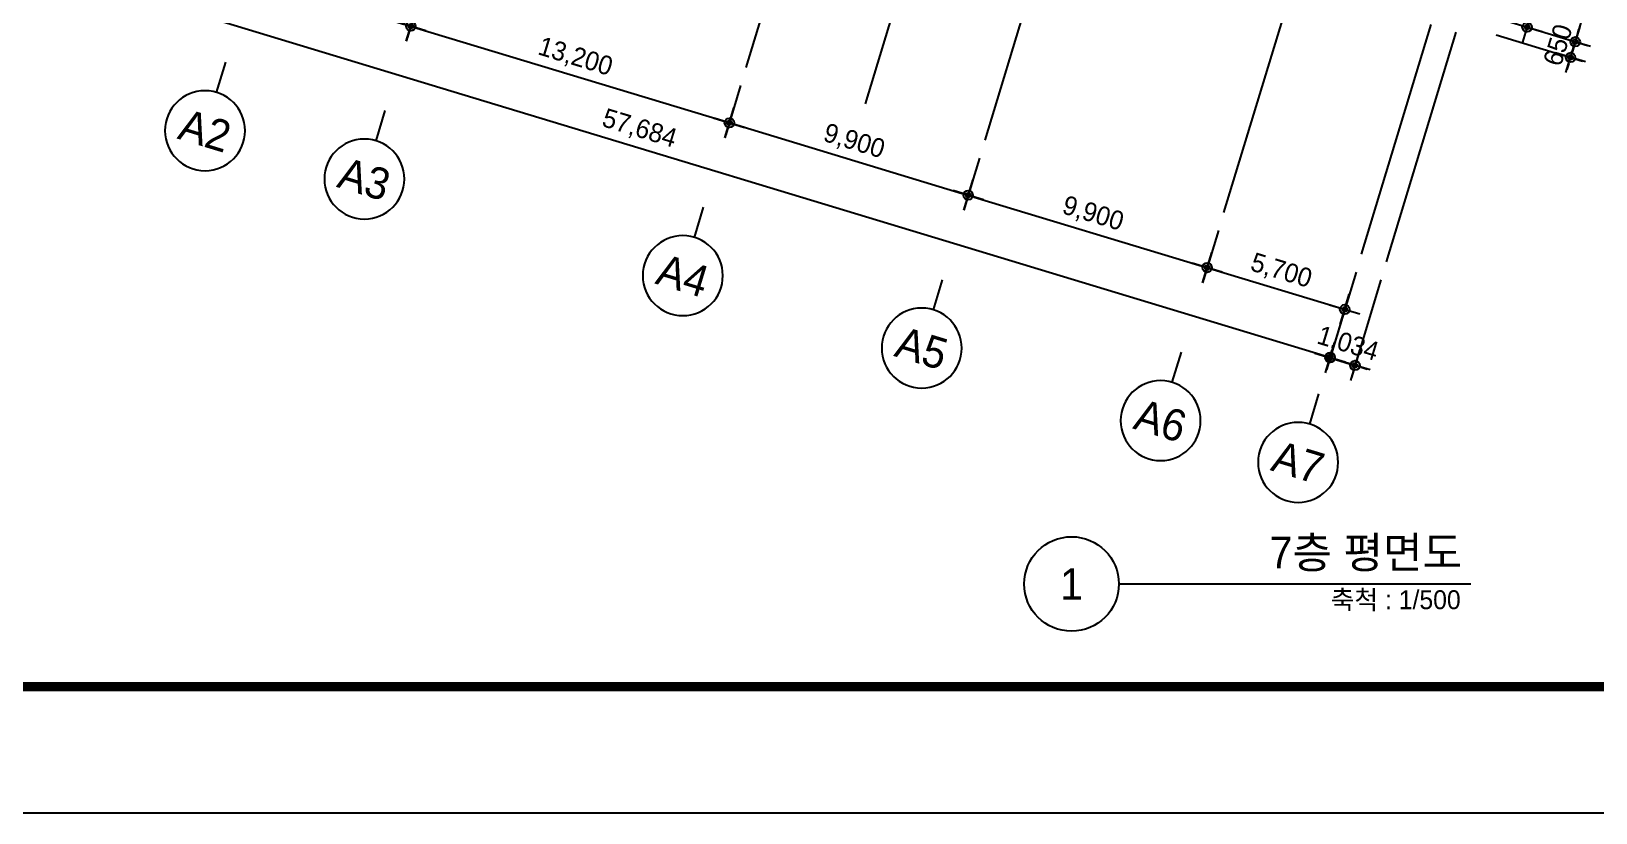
# Model space of a CAD drawing. Header units: metres. Extents: x 854089 to 1083578, y 553449 to 701949.
# Drawn here: x 902238 to 964272, y 553449 to 584462 of the extents above; entities that cross this region are included whole.
import ezdxf
from ezdxf.enums import TextEntityAlignment as Align

# ---------------------------------------------------------------- set-up
doc = ezdxf.new("R2010")
doc.units = ezdxf.units.M
doc.header["$LTSCALE"] = 300
doc.linetypes.add('CENTER', pattern=[50.8, 31.75, -6.35, 6.35, -6.35])
doc.layers.get('Defpoints').update_dxf_attribs({"color": 8})
for name, color, linetype in [('001dmp-FORM', 7, 'Continuous'), ('003dmp-TIT', 2, 'Continuous'), ('A-CEN-1', 1, 'Continuous'), ('A-DIM', 7, 'Continuous'), ('A-GRID-DIMS', 14, 'Continuous'), ('DIM', 7, 'Continuous')]:
    doc.layers.add(name, color=color, linetype=linetype)
doc.styles.add('TEXT(돋음)', font='')
doc.styles.add('돋움', font='')
doc.styles.get('TEXT(돋음)').set_extended_font_data('Dotum')
doc.styles.get('돋움').set_extended_font_data('Dotum')
doc.dimstyles.new('DIM250', dxfattribs={"dimscale": 250, "dimtxt": 3, "dimasz": 1, "dimexe": 2, "dimexo": 3, "dimgap": 1, "dimtad": 1, "dimdec": 0, "dimzin": 0, "dimdsep": 46, "dimlunit": 6, "dimtxsty": 'TEXT(돋음)', "dimblk": 'Z_DOT', "dimcen": 2.5, "dimdle": 2, "dimclrd": 256, "dimclre": 256, "dimclrt": 3, "dimadec": 0, "dimazin": 0, "dimtfac": 1, "dimtdec": 0, "dimtix": 1, "dimtmove": 2, "dimatfit": 3, "dimldrblk": 'Z_DOT', "dimfxl": 1, "dimtolj": 1, "dimtzin": 0, "dimarcsym": 0})

# ---------------------------------------------------------------- blocks, each defined once
blk = doc.blocks.new('*U40')
blk.add_line((0, 5), (0, 0))
blk.add_circle((0, 11.35), 6.35)
at = {"color": 3, "style": '돋움'}
blk.add_attdef('NO', text='', height=5, dxfattribs=at).set_placement((0, 11.35), align=Align.MIDDLE_CENTER)
blk = doc.blocks.new('Z_DOT')
at = {"layer": 'DIM', "color": 7}
for p, q in [((0, -2.5), (0, 2.5)), ((-2.5, 0), (2.5, 0))]:
    blk.add_line(p, q, dxfattribs=at)
for radius in [0.75, 0.375]:
    blk.add_circle((0, 0), radius, dxfattribs=at)
blk = doc.blocks.new('*D109')
at = {"layer": 'A-DIM', "lineweight": -2, "transparency": 16777216}
for p, q in [((899568, 591648), (898399, 587795)), ((898783, 588201), (953504, 571596)), ((954767, 574898), (953598, 571045))]:
    blk.add_line(p, q, dxfattribs=at)
at = {"layer": 'Defpoints', "color": 0, "transparency": 16777216}
for p in [(899786, 592366), (954985, 575616), (953743, 571523)]:
    blk.add_point(p, dxfattribs=at)
at = {"layer": 'A-DIM', "lineweight": -2, "transparency": 16777216, "xscale": 250, "yscale": 250, "zscale": 250}
for p, rotation in [((898544, 588273), 163.120000014096), ((953743, 571523), 343.120000014096)]:
    blk.add_blockref('Z_DOT', p, dxfattribs=dict(at, rotation=rotation))
at = {"layer": 'A-DIM', "color": 3, "transparency": 16777216, "insert": (926346, 580566), "char_height": 750, "attachment_point": 5, "rotation": 343.12, "style": 'TEXT(돋음)'}
blk.add_mtext('\\A1;57,684', dxfattribs=at)
blk = doc.blocks.new('*D110')
at = {"layer": 'A-DIM', "lineweight": -2, "transparency": 16777216}
for p, q in [((954767, 574898), (953592, 571025)), ((955757, 574598), (954582, 570725)), ((953498, 571576), (953259, 571649)), ((953737, 571504), (954727, 571203)), ((954966, 571131), (955205, 571058))]:
    blk.add_line(p, q, dxfattribs=at)
at = {"layer": 'Defpoints', "color": 0, "transparency": 16777216}
for p in [(954985, 575616), (955975, 575316), (954727, 571203)]:
    blk.add_point(p, dxfattribs=at)
at = {"layer": 'A-DIM', "lineweight": -2, "transparency": 16777216, "xscale": 250, "yscale": 250, "zscale": 250}
for p, rotation in [((953737, 571504), 343.1200000005425), ((954727, 571203), 163.1200000005424)]:
    blk.add_blockref('Z_DOT', p, dxfattribs=dict(at, rotation=rotation))
at = {"layer": 'A-DIM', "color": 3, "transparency": 16777216, "insert": (954435, 572021), "char_height": 750, "attachment_point": 5, "rotation": 343.12, "style": 'TEXT(돋음)'}
blk.add_mtext('\\A1;1,034', dxfattribs=at)
blk = doc.blocks.new('*D111')
at = {"layer": 'A-DIM', "lineweight": -2, "transparency": 16777216}
for p, q in [((930366, 582303), (929774, 580352)), ((930158, 580757), (939153, 578028)), ((939839, 579428), (939247, 577477))]:
    blk.add_line(p, q, dxfattribs=at)
at = {"layer": 'Defpoints', "color": 0, "transparency": 16777216}
for p in [(930584, 583021), (940057, 580146), (939392, 577955)]:
    blk.add_point(p, dxfattribs=at)
at = {"layer": 'A-DIM', "lineweight": -2, "transparency": 16777216, "xscale": 250, "yscale": 250, "zscale": 250}
for p, rotation in [((929919, 580830), 163.1200000021423), ((939392, 577955), 343.1200000021422)]:
    blk.add_blockref('Z_DOT', p, dxfattribs=dict(at, rotation=rotation))
at = {"layer": 'A-DIM', "color": 3, "transparency": 16777216, "insert": (934858, 580060), "char_height": 750, "attachment_point": 5, "rotation": 343.12, "style": 'TEXT(돋음)'}
blk.add_mtext('\\A1;9,900', dxfattribs=at)
blk = doc.blocks.new('*D112')
at = {"layer": 'A-DIM', "lineweight": -2, "transparency": 16777216}
for p, q in [((949313, 576554), (948721, 574602)), ((949105, 575008), (954081, 573498)), ((954767, 574898), (954175, 572947))]:
    blk.add_line(p, q, dxfattribs=at)
at = {"layer": 'Defpoints', "color": 0, "transparency": 16777216}
for p in [(949531, 577271), (954985, 575616), (954320, 573426)]:
    blk.add_point(p, dxfattribs=at)
at = {"layer": 'A-DIM', "lineweight": -2, "transparency": 16777216, "xscale": 250, "yscale": 250, "zscale": 250}
for p, rotation in [((948866, 575081), 163.1200000021423), ((954320, 573426), 343.1200000021422)]:
    blk.add_blockref('Z_DOT', p, dxfattribs=dict(at, rotation=rotation))
at = {"layer": 'A-DIM', "color": 3, "transparency": 16777216, "insert": (951796, 574921), "char_height": 750, "attachment_point": 5, "rotation": 343.12, "style": 'TEXT(돋음)'}
blk.add_mtext('\\A1;5,700', dxfattribs=at)
blk = doc.blocks.new('*D114')
at = {"layer": 'A-DIM', "lineweight": -2, "transparency": 16777216}
for p, q in [((939839, 579428), (939247, 577477)), ((939632, 577883), (948627, 575154)), ((949313, 576554), (948721, 574603))]:
    blk.add_line(p, q, dxfattribs=at)
at = {"layer": 'Defpoints', "color": 0, "transparency": 16777216}
for p in [(940057, 580146), (949531, 577271), (948866, 575081)]:
    blk.add_point(p, dxfattribs=at)
at = {"layer": 'A-DIM', "lineweight": -2, "transparency": 16777216, "xscale": 250, "yscale": 250, "zscale": 250}
for p, rotation in [((939392, 577956), 163.1200000021423), ((948866, 575081), 343.1200000021422)]:
    blk.add_blockref('Z_DOT', p, dxfattribs=dict(at, rotation=rotation))
at = {"layer": 'A-DIM', "color": 3, "transparency": 16777216, "insert": (944332, 577186), "char_height": 750, "attachment_point": 5, "rotation": 343.12, "style": 'TEXT(돋음)'}
blk.add_mtext('\\A1;9,900', dxfattribs=at)
blk = doc.blocks.new('*D115')
at = {"layer": 'A-DIM', "lineweight": -2, "transparency": 16777216}
for p, q in [((911419, 588052), (910827, 586101)), ((911212, 586507), (917048, 584736)), ((917735, 586136), (917143, 584185))]:
    blk.add_line(p, q, dxfattribs=at)
at = {"layer": 'Defpoints', "color": 0, "transparency": 16777216}
for p in [(911637, 588770), (917952, 586853), (917288, 584663)]:
    blk.add_point(p, dxfattribs=at)
at = {"layer": 'A-DIM', "lineweight": -2, "transparency": 16777216, "xscale": 250, "yscale": 250, "zscale": 250}
for p, rotation in [((910972, 586580), 163.1200000005074), ((917288, 584663), 343.1200000005074)]:
    blk.add_blockref('Z_DOT', p, dxfattribs=dict(at, rotation=rotation))
at = {"layer": 'A-DIM', "color": 3, "transparency": 16777216, "insert": (914333, 586289), "char_height": 750, "attachment_point": 5, "rotation": 343.12, "style": 'TEXT(돋음)'}
blk.add_mtext('\\A1;6,600', dxfattribs=at)
blk = doc.blocks.new('*D116')
at = {"layer": 'A-DIM', "lineweight": -2, "transparency": 16777216}
for p, q in [((917735, 586136), (917143, 584185)), ((917527, 584591), (929680, 580903)), ((930366, 582303), (929774, 580352))]:
    blk.add_line(p, q, dxfattribs=at)
at = {"layer": 'Defpoints', "color": 0, "transparency": 16777216}
for p in [(917952, 586853), (930584, 583021), (929919, 580830)]:
    blk.add_point(p, dxfattribs=at)
at = {"layer": 'A-DIM', "lineweight": -2, "transparency": 16777216, "xscale": 250, "yscale": 250, "zscale": 250}
for p, rotation in [((917288, 584663), 163.120000000508), ((929919, 580830), 343.120000000508)]:
    blk.add_blockref('Z_DOT', p, dxfattribs=dict(at, rotation=rotation))
at = {"layer": 'A-DIM', "color": 3, "transparency": 16777216, "insert": (923806, 583414), "char_height": 750, "attachment_point": 5, "rotation": 343.12, "style": 'TEXT(돋음)'}
blk.add_mtext('\\A1;13,200', dxfattribs=at)
blk = doc.blocks.new('*D130')
at = {"layer": 'A-DIM', "lineweight": -2, "transparency": 16777216}
for p, q in [((963220, 593840), (964728, 593382)), ((964177, 593288), (961622, 584867)), ((960520, 584941), (962028, 584483))]:
    blk.add_line(p, q, dxfattribs=at)
at = {"layer": 'Defpoints', "color": 0, "transparency": 16777216}
for p in [(962503, 594058), (959802, 585158), (961550, 584628)]:
    blk.add_point(p, dxfattribs=at)
at = {"layer": 'A-DIM', "lineweight": -2, "transparency": 16777216, "xscale": 250, "yscale": 250, "zscale": 250}
for p, rotation in [((964250, 593528), 73.1200000005114), ((961550, 584628), 253.1200000005114)]:
    blk.add_blockref('Z_DOT', p, dxfattribs=dict(at, rotation=rotation))
at = {"layer": 'A-DIM', "color": 3, "transparency": 16777216, "insert": (962232, 589281), "char_height": 750, "attachment_point": 5, "rotation": 73.12, "style": 'TEXT(돋음)'}
blk.add_mtext('\\A1;9,300', dxfattribs=at)
blk = doc.blocks.new('*D131')
at = {"layer": 'A-DIM', "lineweight": -2, "transparency": 16777216}
for p, q in [((965369, 600921), (968791, 599883)), ((963536, 584287), (968240, 599789)), ((960520, 584941), (963942, 583902))]:
    blk.add_line(p, q, dxfattribs=at)
at = {"layer": 'Defpoints', "color": 0, "transparency": 16777216}
for p in [(964651, 601139), (968313, 600028), (959802, 585158)]:
    blk.add_point(p, dxfattribs=at)
at = {"layer": 'A-DIM', "lineweight": -2, "transparency": 16777216, "xscale": 250, "yscale": 250, "zscale": 250}
for p, rotation in [((968313, 600028), 73.12000000050872), ((963463, 584048), 253.1200000005087)]:
    blk.add_blockref('Z_DOT', p, dxfattribs=dict(at, rotation=rotation))
at = {"layer": 'A-DIM', "color": 3, "transparency": 16777216, "insert": (965220, 592240), "char_height": 750, "attachment_point": 5, "rotation": 73.12, "style": 'TEXT(돋음)'}
blk.add_mtext('\\A1;16,700', dxfattribs=at)
blk = doc.blocks.new('*D133')
at = {"layer": 'A-DIM', "lineweight": -2, "transparency": 16777216}
for p, q in [((960520, 584941), (963942, 583902)), ((963536, 584287), (963609, 584526)), ((960331, 584319), (963753, 583280)), ((963463, 584048), (963275, 583426)), ((963202, 583186), (963130, 582947))]:
    blk.add_line(p, q, dxfattribs=at)
at = {"layer": 'Defpoints', "color": 0, "transparency": 16777216}
for p in [(959802, 585158), (959614, 584536), (963275, 583426)]:
    blk.add_point(p, dxfattribs=at)
at = {"layer": 'A-DIM', "lineweight": -2, "transparency": 16777216, "xscale": 250, "yscale": 250, "zscale": 250}
for p, rotation in [((963463, 584048), 253.1200000005923), ((963275, 583426), 73.12000000059227)]:
    blk.add_blockref('Z_DOT', p, dxfattribs=dict(at, rotation=rotation))
at = {"layer": 'A-DIM', "color": 3, "transparency": 16777216, "insert": (962771, 583918), "char_height": 750, "attachment_point": 5, "rotation": 73.12, "style": 'TEXT(돋음)'}
blk.add_mtext('\\A1;650', dxfattribs=at)
blk = doc.blocks.new('xref-sheet(건축)')
at = {"layer": '001dmp-FORM', "color": 30}
blk.add_lwpolyline([(8410, 5940), (0, 5940), (0, 0), (8410, 0)], close=True, dxfattribs=at)
at = {"layer": '001dmp-FORM', "const_width": 15}
blk.add_lwpolyline([(300, 200), (300, 5740), (8210, 5740), (8210, 200)], close=True, dxfattribs=at)

msp = doc.modelspace()

# ---------------------------------------------------------------- linework, layer by layer
at = {"layer": '003dmp-TIT'}
msp.add_line((945362, 562527.5, 0), (959315.8, 562527.5, 0), dxfattribs=at)
msp.add_circle((943487, 562527.5, 0), 1875, dxfattribs=at)
at = {"layer": 'A-CEN-1', "linetype": 'CENTER'}
for p, q in [((930583.6, 583020.5), (939040.1, 610889.1)), ((935320.3, 581583.2), (943776.8, 609451.8)), ((949530.5, 577271.2), (957987, 605139.8)), ((954984.9, 575616.1), (963441.4, 603484.7)), ((955974.8, 575315.8), (959411.7, 586642.1))]:
    msp.add_line(p, q, dxfattribs=at)
at = {"layer": 'A-CEN-1', "linetype": 'Continuous'}
msp.add_line((940057, 580145.9), (948513.5, 608014.5), dxfattribs=at)

# ---------------------------------------------------------------- block references
at = {"xscale": 24.9999912600033, "yscale": 24.9999912364292, "zscale": 24.99999123690949}
msp.add_blockref('xref-sheet(건축)', (854089, 553449.2), dxfattribs=at)
at = {"layer": 'A-GRID-DIMS'}
ref = msp.add_blockref('*U40', (909952.1, 583231.6, 0), dxfattribs=dict(at, xscale=-250.000000000182, yscale=250, zscale=250, rotation=163.1091878489821))
ref.add_attrib('NO', 'A2', dxfattribs={"layer": '0', "color": 3, "height": 1250, "rotation": 343.109188, "style": '돋움'}).set_placement((909128.1, 580518.1, 0), align=Align.MIDDLE_CENTER)
ref = msp.add_blockref('*U40', (916271.1, 581312.8, 0), dxfattribs=dict(at, xscale=-250.000000000182, yscale=250, zscale=250, rotation=163.1091878489821))
ref.add_attrib('NO', 'A3', dxfattribs={"layer": '0', "color": 3, "height": 1250, "rotation": 343.109188, "style": '돋움'}).set_placement((915447.1, 578599.4, 0), align=Align.MIDDLE_CENTER)
ref = msp.add_blockref('*U40', (928897.9, 577478.7, 0), dxfattribs=dict(at, xscale=-250.000000000182, yscale=250, zscale=250, rotation=163.1091878489821))
ref.add_attrib('NO', 'A4', dxfattribs={"layer": '0', "color": 3, "height": 1250, "rotation": 343.109188, "style": '돋움'}).set_placement((928074, 574765.3, 0), align=Align.MIDDLE_CENTER)
ref = msp.add_blockref('*U40', (938370.8, 574602.3, 0), dxfattribs=dict(at, xscale=-250.000000000182, yscale=250, zscale=250, rotation=163.1091878489821))
ref.add_attrib('NO', 'A5', dxfattribs={"layer": '0', "color": 3, "height": 1250, "rotation": 343.109188, "style": '돋움'}).set_placement((937546.9, 571888.8, 0), align=Align.MIDDLE_CENTER)
ref = msp.add_blockref('*U40', (947843.7, 571725.9, 0), dxfattribs=dict(at, xscale=-250.000000000182, yscale=250, zscale=250, rotation=163.1091878489821))
ref.add_attrib('NO', 'A6', dxfattribs={"layer": '0', "color": 3, "height": 1250, "rotation": 343.109188, "style": '돋움'}).set_placement((947019.8, 569012.4, 0), align=Align.MIDDLE_CENTER)
ref = msp.add_blockref('*U40', (953297.8, 570069.7, 0), dxfattribs=dict(at, xscale=-250.000000000182, yscale=250, zscale=250, rotation=163.1091878489821))
ref.add_attrib('NO', 'A7', dxfattribs={"layer": '0', "color": 3, "height": 1250, "rotation": 343.109188, "style": '돋움'}).set_placement((952473.9, 567356.3, 0), align=Align.MIDDLE_CENTER)

# ---------------------------------------------------------------- texts
at = {"layer": '003dmp-TIT', "style": '돋움'}
msp.add_text('7층 평면도', height=1250, rotation=360, dxfattribs=at).set_placement((958975.1, 562777.5, 0), align=Align.BOTTOM_RIGHT)
msp.add_text('1', height=1250, rotation=0, dxfattribs=at).set_placement((943487, 562527.5, 0), align=Align.MIDDLE_CENTER)
at = {"layer": '003dmp-TIT', "color": 3, "style": '돋움'}
msp.add_text('축척 : 1/500', height=750, rotation=0, dxfattribs=at).set_placement((958918.3, 562277.5, 0), align=Align.TOP_RIGHT)

# ---------------------------------------------------------------- dimensions: what is measured, and where the dimension line sits
at = {"layer": 'A-DIM'}
for p1, p2, distance, picture, middle in [((959802.3, 585158.5, 0), (964651.5, 601138.9, 0), -3826, '*D131', (965220.3, 592240.4, 0)), ((962502.7, 594057.8, 0), (959802.3, 585158.5, 0), 1826, '*D130', (962232.1, 589280.5, 0)), ((899785.8, 592365.9, 0), (954984.9, 575616.1, 0), -4277, '*D109', (926346.1, 580566, 0)), ((959802.3, 585158.5, 0), (959613.6, 584536.5, 0), 3826, '*D133', (962770.5, 583918.2, 0)), ((954984.9, 575616.1, 0), (955974.8, 575315.8, 0), -4297.5, '*D110', (954434.6, 572021.3, 0))]:
    dim = msp.add_aligned_dim(p1=p1, p2=p2, distance=distance, dimstyle='DIM250', override={"dimfxl": 2}, dxfattribs=at)
    dim.commit()
    dim.dimension.update_dxf_attribs({"geometry": picture, "text_midpoint": middle})
for p1, p2, picture, middle in [((911636.9, 588769.8, 0), (917952.3, 586853.5, 0), '*D115', (914332.6, 586289.1, 0)), ((917952.3, 586853.5, 0), (930583.6, 583020.6, 0), '*D116', (923806, 583414.5, 0))]:
    dim = msp.add_aligned_dim(p1=p1, p2=p2, distance=-2288.9, dimstyle='DIM250', dxfattribs=at)
    dim.commit()
    dim.dimension.update_dxf_attribs({"geometry": picture, "text_midpoint": middle})
for base, p1, p2, picture, middle in [((939392.3, 577955.3, 0), (930583.6, 583020.5, 0), (940057, 580145.9, 0), '*D111', (934858.2, 580060.3, 0)), ((948865.9, 575081.1, 0), (940057, 580145.9, 0), (949530.5, 577271.2, 0), '*D114', (944331.8, 577186.2, 0)), ((954320.2, 573425.6, 0), (949530.5, 577271.2, 0), (954984.9, 575616.1, 0), '*D112', (951795.6, 574920.8, 0))]:
    dim = msp.add_linear_dim(base=base, p1=p1, p2=p2, angle=163.12, dimstyle='DIM250', override={"dimfxl": 2}, dxfattribs=at)
    dim.commit()
    dim.dimension.update_dxf_attribs({"geometry": picture, "text_midpoint": middle})

doc.saveas('drawing.dxf')
